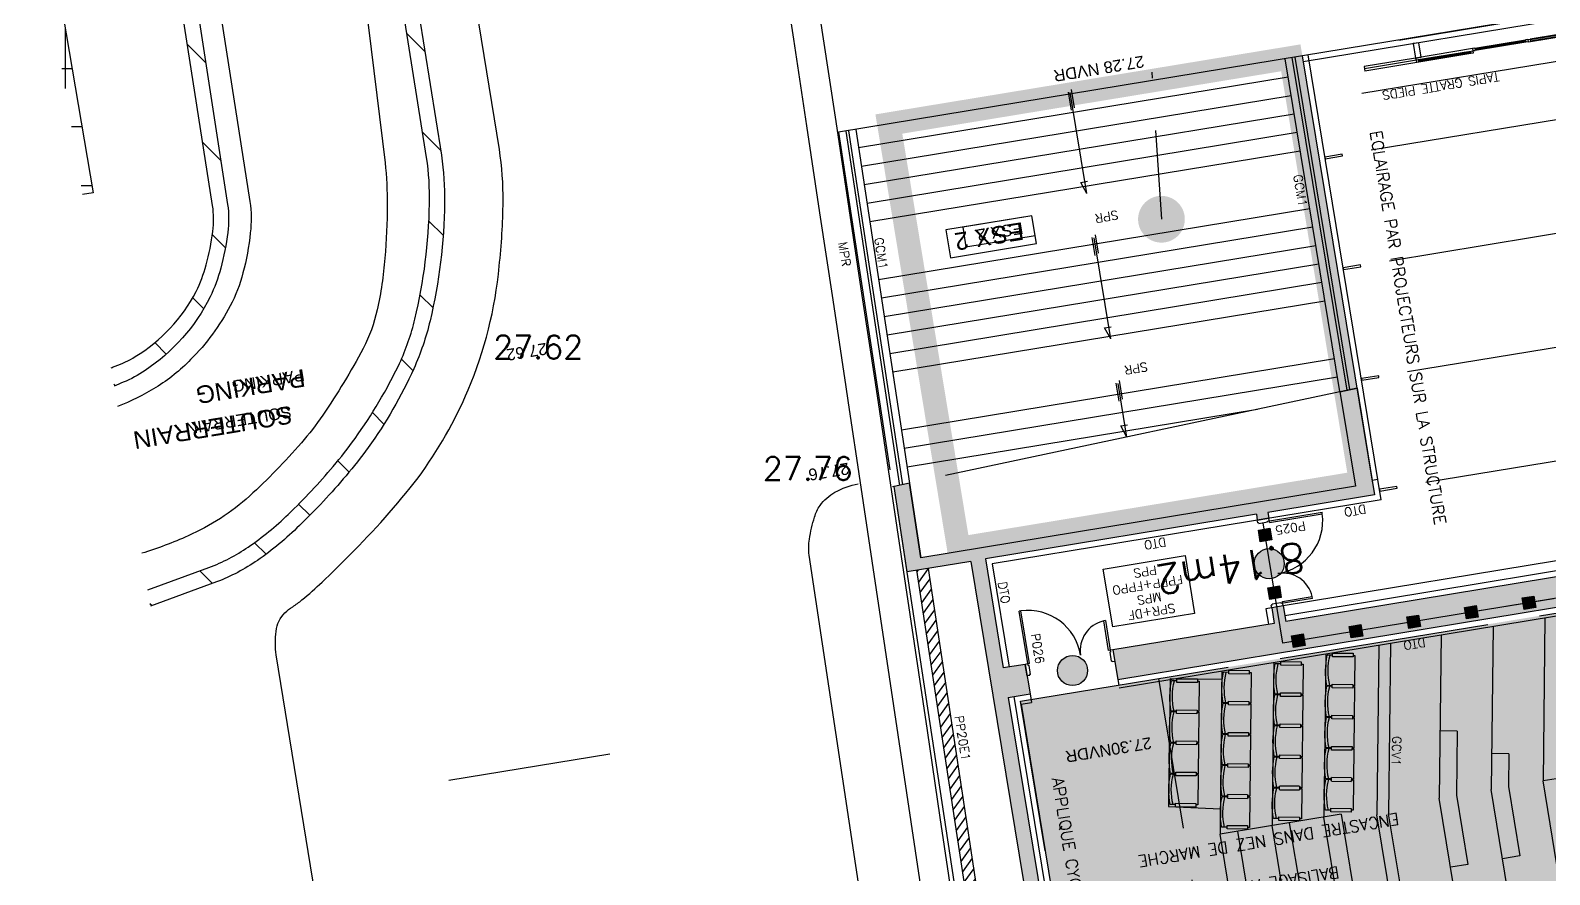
# Model space of a CAD drawing. Header units: millimetres. Extents: x 33240 to 33395, y 51607 to 51720.
# Drawn here: x 33239.53 to 33265.52, y 51652.54 to 51666.98 of the extents above; entities that cross this region are included whole.
import ezdxf
from ezdxf.enums import TextEntityAlignment as Align

# ---------------------------------------------------------------- set-up
doc = ezdxf.new("R2010")
doc.units = ezdxf.units.MM
doc.header["$LTSCALE"] = 0.3
doc.header["$MEASUREMENT"] = 0
for name, pattern in [('ACAD_ISO02W100', [15, 12, -3]), ('ACAD_ISO04W100', [30, 24, -3, 0, -3]), ('ACAD_ISO08W100', [36, 24, -3, 6, -3]), ('ACAD_ISO10W100', [18, 12, -3, 0, -3])]:
    doc.linetypes.add(name, pattern=pattern)
doc.layers.get('0').update_dxf_attribs({"linetype": 'CONTINUOUS'})
for name, color, linetype in [('00-TRAMES-BAT', 7, 'ACAD_ISO08W100'), ('01-TREMIE-ESCAL-ASC', 4, 'CONTINUOUS'), ('02-MURS-MACONNERIE', 241, 'CONTINUOUS'), ('02-MURS-PORTEUR', 1, 'CONTINUOUS'), ('04-CLOISONS', 2, 'CONTINUOUS'), ('04-PLAFOND-LIMITE', 231, 'CONTINUOUS'), ('05-MEN-EXT', 142, 'CONTINUOUS'), ('05-MEN-INT', 4, 'CONTINUOUS'), ('05-MEN-INT-NUM', 62, 'CONTINUOUS'), ('07-REVT-SOL', 8, 'CONTINUOUS'), ('07-REVT.PIERRE', 21, 'CONTINUOUS'), ('08-EQUI-MEUBLE', 8, 'CONTINUOUS'), ('10-ANN-ALTITUDE', 152, 'CONTINUOUS'), ('10-ANN-ALTITUDE-GEO', 152, 'CONTINUOUS'), ('10-ANN-NOMENCLATURE', 3, 'CONTINUOUS'), ('10-ANN-NOMPIECE', 3, 'CONTINUOUS'), ('10-ANN-SURF', 62, 'CONTINUOUS'), ('10-ANN-TEXTE', 3, 'CONTINUOUS'), ('11-RES-ELECTRICITE', 71, 'CONTINUOUS'), ('11-RES-ETANCH-POLY-TEXTE', 40, 'ACAD_ISO10W100'), ('11-RES-ISOL-FEU', 2, 'CONTINUOUS'), ('13-VOIE', 31, 'CONTINUOUS'), ('14-HACH-MACONNERIE', 4, 'CONTINUOUS'), ('14-HACH-MURS', 253, 'CONTINUOUS'), ('14-HACH-POTEAU', 251, 'CONTINUOUS')]:
    doc.layers.add(name, color=color, linetype=linetype)
doc.styles.add('ANN', font='romans.shx')
doc.styles.add('NDP', font='ARIAL.TTF')
doc.styles.add('NIV', font='ARIAL.TTF', dxfattribs={"height": 0.2})
doc.styles.add('ROMANS', font='romans.shx', dxfattribs={"height": 0.2})
doc.styles.add('SURF', font='romans.shx', dxfattribs={"height": 0.5})

# ---------------------------------------------------------------- blocks, each defined once
blk = doc.blocks.new('AD')
for p, q in [((28, 38.3), (22, 38.3)), ((22, 38.3), (22, 3.3)), ((28, 3.3), (28, 38.3)), ((22, 3.3), (28, 3.3))]:
    blk.add_line(p, q)
blk = doc.blocks.new('AG')
blk.add_lwpolyline([(-28, 4.3), (-28, 37.3, -0.414214), (-27, 38.3), (-23, 38.3, -0.414214), (-22, 37.3), (-22, 4.3, -0.414214), (-23, 3.3), (-27, 3.3, -0.414214)], format="xyb", close=True)
blk = doc.blocks.new('SMP3')
blk.add_lwpolyline([(-1.367, 0), (0.052, 0), (0.052, -1.003), (-1.367, -1.003)], close=True)
at = {"style": 'ROMANS'}
for tag, p in [('SOLS', (-0.646, -0.148)), ('PAROIS', (-0.643, -0.377)), ('FAUX-PLAFONDS', (-0.651, -0.613)), ('FAUX-PLAFONDS', (-0.648, -0.842))]:
    blk.add_attdef(tag, text='', height=0.15, dxfattribs=at).set_placement(p, align=Align.MIDDLE)
blk = doc.blocks.new('MVP95')
for p, q in [((0.045, -0.03), (0.045, 0.915)), ((0.075, 0.915), (0.045, 0.915)), ((0.075, 0), (0.075, 0.915)), ((1.475, 0.515), (1.445, 0.515)), ((1.445, 0), (1.445, 0.515)), ((1.475, 0.515), (1.475, -0.03)), ((0, -0.2), (0, 0)), ((0.075, 0), (0, 0)), ((0.045, -0.2), (0, -0.2)), ((0.06, -0.03), (0.045, -0.03)), ((0.045, -0.2), (0.045, -0.185)), ((0.06, -0.185), (0.045, -0.185)), ((0.06, -0.185), (0.06, -0.03)), ((1.52, 0), (1.445, 0)), ((1.46, -0.03), (1.46, -0.185)), ((1.475, -0.03), (1.46, -0.03)), ((1.475, -0.185), (1.46, -0.185)), ((1.475, -0.185), (1.475, -0.2)), ((1.52, -0.2), (1.475, -0.2)), ((1.52, 0), (1.52, -0.2))]:
    blk.add_line(p, q)
for centre, radius, start, end in [((0.045, 0), 0.915, 359.9692, 88.1212), ((1.475, 0.001), 0.515, 93.3395, 180.0973)]:
    blk.add_arc(centre, radius, start, end)
blk = doc.blocks.new('PF1-2H')
blk.add_hatch(color=256).paths.add_polyline_path([(-0.00129, 0, 1), (0.00129, 0, 1)])
blk.add_circle((0, 0), 0.00129)
blk = doc.blocks.new('CARRE2')
blk.add_hatch(color=256).paths.add_polyline_path([(-0.1, 0.1), (0.1, 0.1), (0.1, -0.1), (-0.1, -0.1)])
blk.add_lwpolyline([(-0.1, 0.1), (0.1, 0.1), (0.1, -0.1), (-0.1, -0.1)], close=True)

msp = doc.modelspace()

# ---------------------------------------------------------------- hatches: boundary and pattern name
at = {"layer": '07-REVT-SOL'}
h = msp.add_hatch(dxfattribs=at)
h.set_pattern_fill('CROSS', color=30, style=0)
h.set_pattern_definition([(189.35057367, (57785.36794, 108093.90987), (-0.2060594638, -0.2872968802), [0.125, -0.375]), (279.35057367, (57785.29612, 108093.96139), (0.2872968802, -0.2060594638), [0.125, -0.375])])
h.paths.add_polyline_path([(33262.3949, 51635.5128), (33271.9167, 51637.0807), (33277.7876, 51638.0474), (33274.4256, 51658.4653), (33256.4681, 51655.5084), (33259.4646, 51637.3106), (33262.0294, 51637.7329)])
at = {"layer": '14-HACH-MACONNERIE', "ltscale": 10}
h = msp.add_hatch(dxfattribs=at)
h.set_pattern_fill('ANSI31', color=256, style=0)
h.set_pattern_definition([(234.35057367, (57785.36794, 108093.83487), (0.1015747861, -0.07285302208), [])])
h.paths.add_polyline_path([(33257.6898, 51638.0419), (33257.8567, 51638.2746), (33254.8905, 51657.7823), (33254.6932, 51657.7498)])
at = {"layer": '14-HACH-MURS', "ltscale": 10}
h = msp.add_hatch(color=256, dxfattribs=at)
h.paths.add_polyline_path([(33277.7584, 51638.2252), (33277.9557, 51638.2577), (33278.0662, 51637.5865), (33259.4674, 51634.524), (33255.6179, 51657.9021), (33254.5254, 51657.7222), (33254.3037, 51659.1807), (33254.568, 51659.2382), (33254.7618, 51657.9638), (33262.1964, 51659.188), (33261.9307, 51660.8017), (33262.2244, 51660.8641), (33262.5249, 51659.0394), (33260.6988, 51658.7387), (33260.715, 51658.6401), (33260.5177, 51658.6076), (33260.5014, 51658.7062), (33255.8645, 51657.9427), (33256.1716, 51656.0781), (33256.5482, 51656.1401), (33256.6311, 51655.6366), (33256.2545, 51655.5746), (33259.6491, 51634.9593), (33277.8039, 51637.9487)])
h.paths.add_polyline_path([(33277.7087, 51639.7575), (33277.5114, 51639.725), (33274.4093, 51658.564), (33258.1309, 51655.8835), (33258.048, 51656.387), (33260.8085, 51656.8416), (33260.7646, 51657.1078), (33260.962, 51657.1403), (33261.0058, 51656.8741), (33274.6242, 51659.1165), (33274.6909, 51658.7117), (33274.5904, 51658.6952)], flags=17)
h.paths.add_polyline_path([(33277.7285, 51639.7608), (33280.9304, 51640.288), (33280.8979, 51640.4851), (33277.696, 51639.9579)])
at = {"layer": '14-HACH-POTEAU', "ltscale": 10}
msp.add_hatch(color=256, dxfattribs=at).paths.add_polyline_path([(33259.2955, 51653.1038), (33258.9008, 51653.0388), (33258.8359, 51653.4334), (33259.2305, 51653.4984)])

# ---------------------------------------------------------------- linework, layer by layer
at = {"layer": '00-TRAMES-BAT'}
msp.add_line((33380.1408, 51676.1261), (33264.281, 51657.0483), dxfattribs=at)
at = {"layer": '00-TRAMES-BAT', "color": 3, "linetype": 'Continuous'}
msp.add_line((33249.4391, 51654.6044), (33246.6865, 51654.1511), dxfattribs=at)
at = {"layer": '01-TREMIE-ESCAL-ASC'}
for p, q in [((33261.2886, 51666.5473), (33253.3519, 51665.2404)), ((33261.9299, 51660.8062), (33260.9926, 51666.4985)), ((33262.0529, 51660.8288), (33261.1159, 51666.5188)), ((33262.1018, 51660.8392), (33261.1653, 51666.527)), ((33261.0446, 51666.1828), (33253.696, 51664.9728)), ((33261.0966, 51665.867), (33253.7441, 51664.6564)), ((33261.1486, 51665.5513), (33253.7922, 51664.34)), ((33253.3519, 51665.2404), (33254.2299, 51659.4663)), ((33253.4753, 51665.2607), (33254.3966, 51659.2018)), ((33253.5247, 51665.2682), (33254.4456, 51659.2122)), ((33253.6479, 51665.2891), (33254.7618, 51657.9638)), ((33261.2006, 51665.2355), (33253.8403, 51664.0236)), ((33261.2526, 51664.9198), (33253.8885, 51663.7072)), ((33257.496, 51664.3839), (33257.6098, 51664.4026)), ((33257.602, 51664.1936), (33257.496, 51664.3839)), ((33261.415, 51663.9331), (33254.0388, 51662.7185)), ((33261.467, 51663.6173), (33254.0869, 51662.4021)), ((33261.519, 51663.3016), (33254.135, 51662.0857)), ((33261.571, 51662.9858), (33254.1831, 51661.7693)), ((33261.623, 51662.6701), (33254.2312, 51661.4529)), ((33261.675, 51662.3543), (33254.2793, 51661.1366)), ((33257.9055, 51661.897), (33258.0193, 51661.9158)), ((33258.0115, 51661.7068), (33257.9055, 51661.897)), ((33261.8375, 51661.3676), (33254.4297, 51660.1478)), ((33261.8895, 51661.0519), (33254.4778, 51659.8315)), ((33260.5188, 51660.5019), (33254.5259, 51659.5151)), ((33258.1819, 51660.2184), (33258.2957, 51660.2371)), ((33258.2879, 51660.0281), (33258.1819, 51660.2184))]:
    msp.add_line(p, q, dxfattribs=at)
at = {"layer": '01-TREMIE-ESCAL-ASC', "linetype": 'ACAD_ISO04W100'}
for p, q in [((33257.3366, 51665.621), (33257.2857, 51665.9299)), ((33257.602, 51664.1936), (33257.3171, 51665.9239)), ((33257.3913, 51665.6578), (33257.3393, 51665.974)), ((33257.7461, 51663.1341), (33257.6952, 51663.4431)), ((33258.0115, 51661.7068), (33257.7266, 51663.4371)), ((33257.8008, 51663.171), (33257.7488, 51663.4872)), ((33258.2114, 51660.6777), (33258.1593, 51660.9939)), ((33262.2244, 51660.8641), (33254.274, 51659.1758)), ((33258.1566, 51660.6408), (33258.1058, 51660.9498)), ((33258.2879, 51660.0281), (33258.1372, 51660.9438))]:
    msp.add_line(p, q, dxfattribs=at)
at = {"layer": '02-MURS-MACONNERIE'}
for p, q in [((33257.6898, 51638.0419), (33254.6932, 51657.7498)), ((33257.8567, 51638.2746), (33254.8905, 51657.7823))]:
    msp.add_line(p, q, dxfattribs=at)
at = {"layer": '02-MURS-PORTEUR', "color": 8, "linetype": 'ACAD_ISO02W100'}
for p, q in [((33262.9377, 51666.8188), (33287.3226, 51670.8341)), ((33274.8985, 51666.9798), (33261.5785, 51664.7865)), ((33275.2104, 51665.0853), (33261.8905, 51662.892)), ((33275.5224, 51663.1908), (33262.2024, 51660.9975)), ((33275.8343, 51661.2963), (33262.5144, 51659.103))]:
    msp.add_line(p, q, dxfattribs=at)
at = {"layer": '02-MURS-PORTEUR', "color": 4, "linetype": 'ACAD_ISO02W100'}
msp.add_line((33274.7385, 51667.9512), (33261.5173, 51665.7742), dxfattribs=at)
at = {"layer": '02-MURS-PORTEUR'}
for p, q in [((33261.9299, 51660.8062), (33262.1964, 51659.188)), ((33261.9307, 51660.8017), (33262.2244, 51660.8641)), ((33262.2244, 51660.8641), (33262.5249, 51659.0394)), ((33262.1964, 51659.188), (33254.7618, 51657.9638)), ((33262.5249, 51659.0394), (33260.6988, 51658.7387)), ((33274.6242, 51659.1165), (33261.0058, 51656.8741)), ((33260.5014, 51658.7062), (33255.8645, 51657.9427)), ((33260.5014, 51658.7062), (33260.5177, 51658.6076)), ((33260.715, 51658.6401), (33260.5177, 51658.6076)), ((33260.5177, 51658.6076), (33260.715, 51658.6401)), ((33260.6988, 51658.7387), (33260.715, 51658.6401)), ((33258.1309, 51655.8835), (33274.4093, 51658.564)), ((33255.6179, 51657.9021), (33254.5254, 51657.7222)), ((33255.6179, 51657.9021), (33259.4674, 51634.524)), ((33255.8645, 51657.9427), (33256.1716, 51656.0781)), ((33260.962, 51657.1403), (33260.7646, 51657.1078)), ((33260.7646, 51657.1078), (33260.8085, 51656.8416)), ((33260.962, 51657.1403), (33261.0058, 51656.8741)), ((33260.8085, 51656.8416), (33258.048, 51656.387)), ((33258.048, 51656.387), (33258.1309, 51655.8835)), ((33256.5482, 51656.1401), (33256.1716, 51656.0781)), ((33256.5482, 51656.1401), (33256.6311, 51655.6366)), ((33256.2545, 51655.5746), (33256.6311, 51655.6366)), ((33256.2545, 51655.5746), (33259.6491, 51634.9593))]:
    msp.add_line(p, q, dxfattribs=at)
at = {"layer": '02-MURS-PORTEUR', "linetype": 'Continuous'}
for p, q in [((33254.5254, 51657.7222), (33254.3037, 51659.1807)), ((33254.7618, 51657.9638), (33254.568, 51659.2382))]:
    msp.add_line(p, q, dxfattribs=at)
at = {"layer": '02-MURS-PORTEUR', "color": 4}
for p, q in [((33265.4391, 51656.935), (33265.4075, 51654.1463)), ((33263.663, 51656.6425), (33263.6314, 51653.8538)), ((33264.551, 51656.7888), (33264.5194, 51654.0001)), ((33261.6896, 51656.3176), (33261.658, 51653.5289)), ((33262.5965, 51656.4669), (33262.5636, 51653.568)), ((33262.7969, 51656.4999), (33262.7638, 51653.5833)), ((33260.8015, 51656.1714), (33260.7699, 51653.3827)), ((33259.0256, 51655.8952), (33259.0009, 51653.7092)), ((33259.0256, 51655.8952), (33259.9119, 51655.8852)), ((33259.9135, 51656.0251), (33259.8819, 51653.2364)), ((33263.9398, 51654.9972), (33263.6444, 51655.0006)), ((33263.9398, 51654.9972), (33263.9274, 51653.9026)), ((33264.8218, 51654.6115), (33264.5264, 51654.6148)), ((33264.8218, 51654.6115), (33264.8154, 51654.0488)), ((33266.3067, 51643.1462), (33264.5194, 51654.0001)), ((33264.8154, 51654.0488), (33265.0107, 51652.8631)), ((33265.7035, 51654.195), (33265.4075, 51654.1463)), ((33267.1947, 51643.2925), (33265.4075, 51654.1463)), ((33259.0009, 51653.7092), (33259.8877, 51653.6668)), ((33265.4186, 51643), (33263.6314, 51653.8538)), ((33263.9274, 51653.9026), (33264.1226, 51652.7169)), ((33261.954, 51653.5776), (33259.8819, 51653.2364)), ((33261.0659, 51653.4314), (33261.2612, 51652.2457)), ((33263.4452, 51642.6751), (33261.658, 51653.5289)), ((33261.954, 51653.5776), (33262.1492, 51652.3919)), ((33264.3156, 51642.9284), (33262.5636, 51653.568)), ((33264.5101, 51642.9781), (33262.7638, 51653.5833)), ((33261.6691, 51642.3826), (33259.8819, 51653.2364)), ((33260.1779, 51653.2852), (33260.3731, 51652.0995)), ((33262.5571, 51642.5288), (33260.7699, 51653.3827)), ((33264.1226, 51652.7169), (33263.8266, 51652.6682)), ((33265.0107, 51652.8631), (33264.7147, 51652.8144))]:
    msp.add_line(p, q, dxfattribs=at)
at = {"layer": '02-MURS-PORTEUR', "linetype": 'Continuous'}
msp.add_lwpolyline([(33254.568, 51659.2382), (33254.3037, 51659.1807)], dxfattribs=at)
at = {"layer": '04-CLOISONS'}
for p, q in [((33262.5829, 51659.3024), (33262.4843, 51659.2861)), ((33262.6398, 51658.957), (33262.5829, 51659.3024)), ((33262.6398, 51658.957), (33255.9795, 51657.8603)), ((33260.715, 51658.6401), (33260.715, 51658.6401)), ((33258.1553, 51655.7356), (33274.2363, 51658.3836)), ((33255.9795, 51657.8603), (33256.2703, 51656.0943)), ((33260.7646, 51657.1078), (33260.666, 51657.0915)), ((33260.666, 51657.0915), (33260.7098, 51656.8253)), ((33258.1309, 51655.8835), (33258.1472, 51655.7849)), ((33256.3532, 51655.5908), (33259.3822, 51637.1957)), ((33256.6311, 51655.6366), (33256.6555, 51655.4887)), ((33256.4762, 51655.4591), (33256.6555, 51655.4887)), ((33256.4762, 51655.4591), (33259.4646, 51637.3106))]:
    msp.add_line(p, q, dxfattribs=at)
at = {"layer": '04-PLAFOND-LIMITE', "linetype": 'ACAD_ISO02W100'}
msp.add_line((33261.4502, 51640.0192), (33258.8355, 51655.8982), dxfattribs=at)
msp.add_lwpolyline([(33277.0403, 51642.5863), (33259.0828, 51639.6294), (33256.4681, 51655.5084), (33274.4256, 51658.4653)], close=True, dxfattribs=at)
at = {"layer": '05-MEN-EXT'}
for p, q in [((33274.7565, 51668.7649), (33261.2886, 51666.5473)), ((33274.7728, 51668.6663), (33261.3049, 51666.4486)), ((33266.0557, 51666.9775), (33265.1868, 51666.8344)), ((33266.0573, 51666.9676), (33265.1884, 51666.8246)), ((33265.1916, 51666.8048), (33266.0606, 51666.9479)), ((33264.2389, 51666.6783), (33265.1078, 51666.8214)), ((33264.2405, 51666.6685), (33265.1094, 51666.8116)), ((33265.1127, 51666.7918), (33264.2437, 51666.6487)), ((33265.1143, 51666.782), (33264.2454, 51666.6389)), ((33265.1473, 51666.8279), (33265.1078, 51666.8214)), ((33265.1078, 51666.8214), (33265.1143, 51666.782)), ((33265.1538, 51666.7885), (33265.1143, 51666.782)), ((33265.1473, 51666.8279), (33265.1868, 51666.8344)), ((33265.1473, 51666.8279), (33265.1538, 51666.7885)), ((33265.1473, 51666.8279), (33265.1538, 51666.7885)), ((33265.1473, 51666.8279), (33265.1538, 51666.7885)), ((33265.1473, 51666.8279), (33265.1538, 51666.7885)), ((33265.1538, 51666.7885), (33265.1933, 51666.795)), ((33265.1868, 51666.8344), (33265.1933, 51666.795)), ((33265.1933, 51666.795), (33266.0622, 51666.938)), ((33262.4924, 51659.2368), (33261.2886, 51666.5473)), ((33262.5829, 51659.3024), (33261.3873, 51666.5635)), ((33263.2728, 51666.4787), (33263.2333, 51666.4722)), ((33263.2728, 51666.4787), (33263.2333, 51666.4722)), ((33263.2333, 51666.4722), (33263.2398, 51666.4328)), ((33263.2793, 51666.4393), (33263.2398, 51666.4328)), ((33263.2728, 51666.4787), (33263.2432, 51666.4739)), ((33263.2728, 51666.4787), (33264.2454, 51666.6389)), ((33263.2728, 51666.4787), (33263.2793, 51666.4393)), ((33263.2728, 51666.4787), (33263.2793, 51666.4393)), ((33263.2744, 51666.4689), (33264.168, 51666.616)), ((33264.1713, 51666.5963), (33263.2777, 51666.4491)), ((33264.1729, 51666.5864), (33263.2793, 51666.4393)), ((33264.1664, 51666.6259), (33264.1729, 51666.5864)), ((33264.2124, 51666.5929), (33264.1729, 51666.5864)), ((33264.2389, 51666.6783), (33264.1994, 51666.6718)), ((33264.1994, 51666.6718), (33264.2059, 51666.6324)), ((33264.2454, 51666.6389), (33264.2059, 51666.6324)), ((33264.2454, 51666.6389), (33264.2059, 51666.6324)), ((33264.2059, 51666.6324), (33264.2124, 51666.5929)), ((33264.2059, 51666.6324), (33264.2124, 51666.5929)), ((33264.2389, 51666.6783), (33264.2093, 51666.6735)), ((33264.2389, 51666.6783), (33264.2454, 51666.6389)), ((33264.2389, 51666.6783), (33264.2454, 51666.6389)), ((33262.3448, 51666.3665), (33262.3578, 51666.2875))]:
    msp.add_line(p, q, dxfattribs=at)
at = {"layer": '05-MEN-EXT', "linetype": 'ACAD_ISO02W100', "ltscale": 0.5}
for p, q in [((33263.2268, 51666.5117), (33262.3448, 51666.3665)), ((33263.2432, 51666.4739), (33262.3513, 51666.327)), ((33263.2497, 51666.4344), (33262.3578, 51666.2875)), ((33264.1994, 51666.6719), (33263.2268, 51666.5117)), ((33263.2268, 51666.5117), (33263.2333, 51666.4722)), ((33264.1312, 51666.6201), (33263.2728, 51666.4787))]:
    msp.add_line(p, q, dxfattribs=at)
at = {"layer": '05-MEN-EXT'}
for points in [[(33263.2812, 51666.774), (33263.1826, 51666.7578), (33263.2232, 51666.5111), (33263.3219, 51666.5274)], [(33261.6748, 51664.8176), (33261.6797, 51664.788), (33261.9757, 51664.8367), (33261.9708, 51664.8663)], [(33261.9867, 51662.9231), (33261.9916, 51662.8935), (33262.2876, 51662.9422), (33262.2827, 51662.9718)], [(33262.2987, 51661.0286), (33262.3036, 51660.999), (33262.5996, 51661.0477), (33262.5947, 51661.0773)], [(33262.6106, 51659.1341), (33262.6155, 51659.1045), (33262.9115, 51659.1532), (33262.9066, 51659.1828)]]:
    msp.add_lwpolyline(points, close=True, dxfattribs=at)
at = {"layer": '07-REVT.PIERRE'}
for p, q in [((33257.548, 51637.8441), (33254.3037, 51659.1807)), ((33274.5804, 51659.3827), (33260.962, 51657.1403)), ((33274.4403, 51659.1873), (33260.9896, 51656.9725))]:
    msp.add_line(p, q, dxfattribs=at)
at = {"layer": '08-EQUI-MEUBLE'}
for p, q in [((33261.806, 51656.2954), (33261.7141, 51656.2964)), ((33262.156, 51656.2914), (33262.1893, 51656.2911)), ((33262.1893, 51656.2911), (33262.1834, 51655.7711)), ((33260.918, 51656.1492), (33260.8261, 51656.1502)), ((33261.268, 51656.1452), (33261.3013, 51656.1448)), ((33261.3013, 51656.1448), (33261.2954, 51655.6249)), ((33259.1419, 51655.8567), (33259.05, 51655.8578)), ((33259.4919, 51655.8527), (33259.5252, 51655.8524)), ((33259.5252, 51655.8524), (33259.5193, 51655.3324)), ((33260.03, 51656.0029), (33259.938, 51656.004)), ((33260.3799, 51655.999), (33260.4132, 51655.9986)), ((33260.4132, 51655.9986), (33260.4073, 51655.4786)), ((33261.8001, 51655.7754), (33261.7082, 51655.7765)), ((33262.1834, 51655.7711), (33262.1501, 51655.7715)), ((33260.912, 51655.6172), (33260.82, 51655.6182)), ((33260.9121, 51655.6292), (33260.8202, 51655.6302)), ((33261.2619, 51655.6132), (33261.2952, 51655.6129)), ((33261.2954, 51655.6249), (33261.2621, 51655.6252)), ((33261.2952, 51655.6129), (33261.2893, 51655.0929)), ((33261.8, 51655.7634), (33261.7081, 51655.7645)), ((33262.15, 51655.7595), (33262.1833, 51655.7591)), ((33262.1833, 51655.7591), (33262.1774, 51655.2391)), ((33259.1359, 51655.3247), (33259.0439, 51655.3258)), ((33259.136, 51655.3367), (33259.0441, 51655.3378)), ((33259.4859, 51655.3208), (33259.5192, 51655.3204)), ((33259.5193, 51655.3324), (33259.486, 51655.3328)), ((33259.5192, 51655.3204), (33259.5133, 51654.8004)), ((33260.0239, 51655.471), (33259.932, 51655.472)), ((33260.0241, 51655.483), (33259.9321, 51655.484)), ((33260.3739, 51655.467), (33260.4072, 51655.4666)), ((33260.4073, 51655.4786), (33260.374, 51655.479)), ((33260.4072, 51655.4666), (33260.4013, 51654.9467)), ((33260.9059, 51655.0852), (33260.814, 51655.0863)), ((33260.9061, 51655.0972), (33260.8141, 51655.0983)), ((33261.2559, 51655.0813), (33261.2892, 51655.0809)), ((33261.2893, 51655.0929), (33261.2561, 51655.0933)), ((33261.2892, 51655.0809), (33261.2833, 51654.5609)), ((33261.794, 51655.2315), (33261.702, 51655.2325)), ((33261.7941, 51655.2435), (33261.7022, 51655.2445)), ((33262.144, 51655.2275), (33262.1772, 51655.2271)), ((33262.1774, 51655.2391), (33262.1441, 51655.2395)), ((33262.1772, 51655.2271), (33262.1714, 51654.7072)), ((33259.1299, 51654.7928), (33259.0379, 51654.7938)), ((33259.13, 51654.8048), (33259.038, 51654.8058)), ((33259.4798, 51654.7888), (33259.5131, 51654.7884)), ((33259.5133, 51654.8004), (33259.48, 51654.8008)), ((33259.5131, 51654.7884), (33259.5072, 51654.2685)), ((33260.0179, 51654.939), (33259.926, 51654.9401)), ((33260.018, 51654.951), (33259.9261, 51654.9521)), ((33260.3679, 51654.935), (33260.4012, 51654.9347)), ((33260.4013, 51654.9467), (33260.368, 51654.947)), ((33260.4012, 51654.9347), (33260.3953, 51654.4147)), ((33260.8999, 51654.5533), (33260.808, 51654.5543)), ((33260.9, 51654.5653), (33260.8081, 51654.5663)), ((33261.2499, 51654.5493), (33261.2832, 51654.5489)), ((33261.2833, 51654.5609), (33261.25, 51654.5613)), ((33261.2832, 51654.5489), (33261.2773, 51654.029)), ((33261.788, 51654.6995), (33261.696, 51654.7005)), ((33261.7881, 51654.7115), (33261.6961, 51654.7125)), ((33262.1379, 51654.6955), (33262.1712, 51654.6952)), ((33262.1714, 51654.7072), (33262.1381, 51654.7075)), ((33262.1712, 51654.6952), (33262.1653, 51654.1752)), ((33259.1238, 51654.2608), (33259.0319, 51654.2619)), ((33259.124, 51654.2728), (33259.032, 51654.2739)), ((33259.4738, 51654.2569), (33259.5071, 51654.2565)), ((33259.5072, 51654.2685), (33259.4739, 51654.2688)), ((33259.5071, 51654.2565), (33259.5012, 51653.7365)), ((33260.0119, 51654.407), (33259.9199, 51654.4081)), ((33260.012, 51654.419), (33259.9201, 51654.4201)), ((33260.3618, 51654.4031), (33260.3951, 51654.4027)), ((33260.3953, 51654.4147), (33260.362, 51654.4151)), ((33260.3951, 51654.4027), (33260.3892, 51653.8827)), ((33260.8939, 51654.0213), (33260.8019, 51654.0223)), ((33260.894, 51654.0333), (33260.8021, 51654.0343)), ((33261.2439, 51654.0173), (33261.2771, 51654.017)), ((33261.2773, 51654.029), (33261.244, 51654.0293)), ((33261.2771, 51654.017), (33261.2713, 51653.497)), ((33261.7819, 51654.1675), (33261.69, 51654.1686)), ((33261.7821, 51654.1795), (33261.6901, 51654.1806)), ((33262.1319, 51654.1636), (33262.1652, 51654.1632)), ((33262.1653, 51654.1752), (33262.132, 51654.1756)), ((33262.1652, 51654.1632), (33262.1593, 51653.6432)), ((33259.1179, 51653.7409), (33259.026, 51653.7419)), ((33259.5012, 51653.7365), (33259.4679, 51653.7369)), ((33260.0058, 51653.8751), (33259.9139, 51653.8761)), ((33260.006, 51653.8871), (33259.914, 51653.8881)), ((33260.3558, 51653.8711), (33260.3891, 51653.8707)), ((33260.3892, 51653.8827), (33260.356, 51653.8831)), ((33260.3891, 51653.8707), (33260.3832, 51653.3508)), ((33260.888, 51653.5013), (33260.796, 51653.5024)), ((33261.2713, 51653.497), (33261.238, 51653.4974)), ((33261.776, 51653.6476), (33261.6841, 51653.6486)), ((33262.1593, 51653.6432), (33262.126, 51653.6436)), ((33259.9999, 51653.3551), (33259.908, 51653.3562)), ((33260.3832, 51653.3508), (33260.3499, 51653.3511))]:
    msp.add_line(p, q, dxfattribs=at)
at = {"layer": '08-EQUI-MEUBLE', "extrusion": (0, 0, -1)}
for centre, major_axis, start_param, end_param in [((33262.9611, 51656.0223), (-0.015, -1.3257), 1.3734008, 1.7681919), ((33262.7111, 51656.0251), (-0.0116, -1.0216), 1.3134726, 1.82812), ((33262.073, 51655.8761), (-0.015, -1.3257), 1.3734008, 1.7681919), ((33261.823, 51655.8789), (-0.0116, -1.0216), 1.3134726, 1.82812), ((33260.2969, 51655.5836), (-0.015, -1.3257), 1.3734008, 1.7681919), ((33260.047, 51655.5864), (-0.0116, -1.0216), 1.3134726, 1.82812), ((33261.185, 51655.7298), (-0.015, -1.3257), 1.3734008, 1.7681919), ((33260.935, 51655.7327), (-0.0116, -1.0216), 1.3134726, 1.82812), ((33262.067, 51655.3441), (-0.015, -1.3257), 1.3734008, 1.7681919), ((33261.817, 51655.3469), (-0.0116, -1.0216), 1.3134726, 1.82812), ((33262.955, 51655.4903), (-0.015, -1.3257), 1.3734008, 1.7681919), ((33262.7051, 51655.4932), (-0.0116, -1.0216), 1.3134726, 1.82812), ((33260.2909, 51655.0516), (-0.015, -1.3257), 1.3734008, 1.7681919), ((33260.0409, 51655.0545), (-0.0116, -1.0216), 1.3134726, 1.82812), ((33261.179, 51655.1979), (-0.015, -1.3257), 1.3734008, 1.7681919), ((33260.929, 51655.2007), (-0.0116, -1.0216), 1.3134726, 1.82812), ((33262.061, 51654.8121), (-0.015, -1.3257), 1.3734008, 1.7681919), ((33261.811, 51654.815), (-0.0116, -1.0216), 1.3134726, 1.82812), ((33262.949, 51654.9584), (-0.015, -1.3257), 1.3734008, 1.7681919), ((33262.699, 51654.9612), (-0.0116, -1.0216), 1.3134726, 1.82812), ((33260.2849, 51654.5197), (-0.015, -1.3257), 1.3734008, 1.7681919), ((33260.0349, 51654.5225), (-0.0116, -1.0216), 1.3134726, 1.82812), ((33261.1729, 51654.6659), (-0.015, -1.3257), 1.3734008, 1.7681919), ((33260.9229, 51654.6687), (-0.0116, -1.0216), 1.3134726, 1.82812), ((33262.0549, 51654.2802), (-0.015, -1.3257), 1.3734008, 1.7681919), ((33261.805, 51654.283), (-0.0116, -1.0216), 1.3134726, 1.82812), ((33262.943, 51654.4264), (-0.015, -1.3257), 1.3734008, 1.7681919), ((33262.693, 51654.4292), (-0.0116, -1.0216), 1.3134726, 1.82812), ((33260.2789, 51653.9877), (-0.015, -1.3257), 1.3734008, 1.7681919), ((33260.0289, 51653.9905), (-0.0116, -1.0216), 1.3134726, 1.82812), ((33261.1669, 51654.1339), (-0.015, -1.3257), 1.3734008, 1.7681919), ((33260.9169, 51654.1368), (-0.0116, -1.0216), 1.3134726, 1.82812), ((33262.0489, 51653.7482), (-0.015, -1.3257), 1.3734008, 1.7681919), ((33261.7989, 51653.751), (-0.0116, -1.0216), 1.3134726, 1.82812), ((33262.9369, 51653.8944), (-0.015, -1.3257), 1.3734008, 1.7681919), ((33262.687, 51653.8973), (-0.0116, -1.0216), 1.3134726, 1.82812), ((33261.1609, 51653.602), (-0.015, -1.3257), 1.3734008, 1.7681919), ((33260.9109, 51653.6048), (-0.0116, -1.0216), 1.3134726, 1.82812)]:
    msp.add_ellipse(centre, major_axis=major_axis, ratio=0.9615385, start_param=start_param, end_param=end_param, dxfattribs=at)
at = {"layer": '10-ANN-NOMENCLATURE'}
for p, q in [((33256.6592, 51663.8142), (33255.1904, 51663.5724)), ((33255.1904, 51663.5724), (33255.2689, 51663.0956)), ((33256.7377, 51663.3374), (33256.6592, 51663.8142)), ((33255.2689, 51663.0956), (33256.7377, 51663.3374))]:
    msp.add_line(p, q, dxfattribs=at)
at = {"layer": '10-ANN-NOMPIECE'}
for p, q in [((33256.6592, 51663.8142), (33255.4776, 51663.6196)), ((33255.4776, 51663.6196), (33255.5333, 51663.2814)), ((33256.7149, 51663.4759), (33256.6592, 51663.8142)), ((33255.5333, 51663.2814), (33256.7149, 51663.4759))]:
    msp.add_line(p, q, dxfattribs=at)
at = {"layer": '11-RES-ETANCH-POLY-TEXTE'}
msp.add_line((33258.4191, 51670.7584), (33258.8779, 51663.7538), dxfattribs=at)
at = {"layer": '11-RES-ETANCH-POLY-TEXTE', "const_width": 0.4}
msp.add_lwpolyline([(33262.2869, 51659.2536), (33255.4095, 51658.1212), (33254.2139, 51665.3823), (33261.0913, 51666.5148)], close=True, dxfattribs=at)
msp.add_lwpolyline([(33258.9999, 51663.9123, 1), (33258.7559, 51663.5953, 1)], format="xyb", close=True, dxfattribs=at)
at = {"layer": '11-RES-ISOL-FEU'}
msp.add_lwpolyline([(33280.9141, 51640.3864), (33277.5938, 51639.8398), (33274.4836, 51658.7283), (33274.4836, 51658.7283), (33260.9557, 51656.5007), (33260.6161, 51658.563)], dxfattribs=at)
at = {"layer": '13-VOIE'}
for p, q in [((33253.9781, 51660.9611), (33254.2012, 51659.4734)), ((33254.3722, 51654.936), (33254.1504, 51656.4238))]:
    msp.add_line(p, q, dxfattribs=at)
for points in [[(33243.784, 51650.9386, 0.0430528), (33244.1821, 51651.1826, 0.0957821), (33244.4011, 51651.4084, 0.1232176), (33244.4475, 51651.5489, 0.0524524), (33244.4383, 51651.96), (33243.7304, 51656.3005, -0.0628223), (33243.7293, 51656.7047, -0.0948758), (33243.78, 51656.8846, -0.1365538), (33244.0134, 51657.1261, 0.0300704), (33244.1723, 51657.2429, 0.0184464), (33244.5163, 51657.5479, 0.0087442), (33244.9873, 51658.009, 0.0321987), (33246.158, 51659.3299, 0.057759), (33247.0159, 51660.8341, 0.0772355), (33247.5465, 51662.95, 0.0264485), (33247.6127, 51664.0567, 0.0407062), (33247.5499, 51664.9491), (33246.4588, 51671.6658)], [(33244.7769, 51671.3888), (33245.5929, 51664.7208, -0.0308928), (33245.6306, 51663.9972, -0.0195735), (33245.5898, 51663.0886, -0.0386931), (33245.4572, 51662.2014, -0.0635203), (33245.2197, 51661.542, -0.0265123), (33244.5267, 51660.4017, -0.0278798), (33244.1617, 51659.9285, -0.028937), (33243.2755, 51659.0196, -0.079628), (33242.224, 51658.338, -0.029595), (33241.4302, 51658.0392, -0.029595)], [(33241.5331, 51657.4142), (33242.5811, 51657.7973, 0.0600344), (33243.2508, 51658.1454, 0.0438641), (33243.9365, 51658.706, 0.0267302), (33244.7086, 51659.5262, 0.0199632), (33245.0807, 51660.0055, 0.0435618), (33245.8404, 51661.2869, 0.0490128), (33246.1054, 51662.046, 0.0540622), (33246.3537, 51664.0166, 0.0424053), (33246.3045, 51664.809), (33245.2503, 51671.4668)], [(33245.4903, 51671.5063), (33246.5585, 51664.8481, -0.0419524), (33246.6116, 51664.0383, -0.0547386), (33246.3641, 51662.0163, -0.0457466), (33246.0853, 51661.1977, -0.0494302), (33245.3045, 51659.8484, -0.0189517), (33244.927, 51659.3665, -0.0242501), (33244.1276, 51658.5133, -0.0441069), (33243.4114, 51657.9191, -0.0610577), (33242.712, 51657.5514), (33241.5792, 51657.1342)], [(33240.9074, 51661.2142, 0.0030909), (33240.977, 51661.2397, 0.0501738), (33241.3199, 51661.4043, 0.1380431), (33242.3617, 51662.5183, 0.0481212), (33242.5317, 51662.9718, 0.0385297), (33242.6457, 51663.5444, 0.066283), (33242.644, 51663.9896), (33241.5689, 51670.8606)], [(33241.8343, 51670.9043), (33242.9003, 51664.0067, -0.0654036), (33242.9022, 51663.5294, -0.0381706), (33242.7816, 51662.9158, -0.0462398), (33242.6016, 51662.4258, -0.1305427), (33241.4888, 51661.1658, -0.0480912), (33241.1136, 51660.9651, -0.0142229), (33240.959, 51660.9008, -0.0142229)], [(33242.2034, 51670.965), (33243.2819, 51664.0574, -0.0631576), (33243.288, 51663.5205, -0.037496), (33243.162, 51662.8348, -0.0569527), (33242.9462, 51662.2701, -0.0742378), (33242.2676, 51661.3524, -0.0599132), (33241.673, 51660.874, -0.043824), (33241.0168, 51660.5494, -0.043824)], [(33255.6993, 51639.047), (33252.849, 51658.0058, -0.0726388), (33252.8555, 51658.2807, -0.0359228), (33252.942, 51658.66, -0.0804618), (33253.0359, 51658.8574, -0.1111076), (33253.2921, 51659.0848, -0.0750516), (33253.6863, 51659.2298)]]:
    msp.add_lwpolyline(points, format="xyb", dxfattribs=at)
for points in [[(33239.5253, 51670.5241), (33240.5968, 51664.2031), (33240.4198, 51664.1753)], [(33252.5864, 51666.8365), (33252.362, 51668.324)], [(33252.8564, 51668.3987), (33253.0807, 51666.9111)], [(33240.1207, 51667.0112), (33240.1207, 51665.9914)], [(33242.5258, 51666.4297), (33242.2132, 51666.7422)], [(33245.9694, 51666.9253), (33246.2741, 51666.6205)], [(33252.8107, 51665.3491), (33252.5864, 51666.8365)], [(33253.0807, 51666.9111), (33253.3051, 51665.4236)], [(33240.0645, 51666.333), (33240.2357, 51666.333)], [(33253.3051, 51665.4236), (33253.5294, 51663.936)], [(33240.4051, 51665.3331), (33240.2291, 51665.3331)], [(33246.5444, 51664.9361), (33246.2354, 51665.2451)], [(33253.035, 51663.8615), (33252.8107, 51665.3491)], [(33242.4756, 51665.0656), (33242.7843, 51664.7569)], [(33240.3938, 51664.333), (33240.5746, 51664.333)], [(33253.2594, 51662.374), (33253.035, 51663.8615)], [(33253.5294, 51663.936), (33253.7538, 51662.4485)], [(33246.3437, 51663.7225), (33246.5867, 51663.4795)], [(33242.862, 51663.265), (33242.6388, 51663.4882)], [(33242.3041, 51662.4087), (33242.4925, 51662.2202)], [(33246.4151, 51662.237), (33246.1951, 51662.457)], [(33253.4837, 51660.8865), (33253.2594, 51662.374)], [(33253.7538, 51662.4485), (33253.9781, 51660.9611)], [(33241.8503, 51661.4482), (33241.6535, 51661.6449)], [(33245.8751, 51661.3627), (33246.0709, 51661.1669)], [(33240.9541, 51660.9302), (33240.9744, 51660.91)], [(33253.7067, 51659.3997), (33253.6671, 51659.6651), (33253.5934, 51660.1591), (33253.5189, 51660.6531), (33253.4837, 51660.8865)], [(33245.5745, 51660.2491), (33245.3765, 51660.4471)], [(33244.7874, 51659.6219), (33244.9796, 51659.4298)], [(33254.2012, 51659.4734), (33254.4231, 51657.9855)], [(33253.9286, 51657.9118), (33253.7067, 51659.3997)], [(33244.3052, 51658.69), (33244.1143, 51658.8808)], [(33243.3598, 51658.2212), (33243.5576, 51658.0233)], [(33254.1504, 51656.4238), (33253.9286, 51657.9118)], [(33254.4231, 51657.9855), (33254.6449, 51656.4976)], [(33242.6414, 51657.5254), (33242.4261, 51657.7407)], [(33241.5715, 51657.181), (33241.6077, 51657.1448)], [(33254.6449, 51656.4976), (33254.8667, 51655.0098)], [(33254.8667, 51655.0098), (33255.0886, 51653.5219)], [(33254.5941, 51653.4481), (33254.3722, 51654.936)], [(33254.816, 51651.9602), (33254.5941, 51653.4481)], [(33255.0886, 51653.5219), (33255.3105, 51652.0339)]]:
    msp.add_lwpolyline(points, dxfattribs=at)

# ---------------------------------------------------------------- block references
at = {"layer": '05-MEN-INT'}
for p, rotation in [((33260.715, 51658.6401), 279.3505736682811), ((33256.5482, 51656.1401), 9.350573670405518)]:
    msp.add_blockref('MVP95', p, dxfattribs=dict(at, rotation=rotation))
at = {"layer": '08-EQUI-MEUBLE', "xscale": -0.01039999999909435, "yscale": 0.01000000000203727, "zscale": 0.0104, "rotation": 89.35057369175487}
for name, p in [('AD', (33262.1923, 51656.557)), ('AD', (33260.4162, 51656.2646)), ('AD', (33261.3043, 51656.4108)), ('AD', (33259.5282, 51656.1184)), ('AD', (33262.1863, 51656.0251)), ('AD', (33261.2983, 51655.8788)), ('AD', (33259.5222, 51655.5864)), ('AD', (33260.4102, 51655.7326)), ('AD', (33262.1803, 51655.4931)), ('AD', (33261.2922, 51655.3469)), ('AD', (33259.5161, 51655.0544)), ('AD', (33260.4042, 51655.2006)), ('AD', (33262.1742, 51654.9611)), ('AD', (33261.2862, 51654.8149)), ('AD', (33259.5101, 51654.5225)), ('AD', (33260.3982, 51654.6687)), ('AG', (33261.2743, 51653.763)), ('AG', (33262.1623, 51653.9092)), ('AD', (33259.5041, 51653.9905)), ('AG', (33260.3862, 51653.6168)), ('AD', (33261.2742, 51653.757)), ('AD', (33262.1622, 51653.9032)), ('AD', (33260.3862, 51653.6108))]:
    msp.add_blockref(name, p, dxfattribs=at)
at = {"layer": '10-ANN-TEXTE'}
ref = msp.add_blockref('SMP3', (33258.0961, 51656.7893), dxfattribs=dict(at, rotation=189.350573668281))
ref.add_attrib('SOLS', 'SPR+DF', dxfattribs={"layer": '0', "height": 0.15, "rotation": 189.35057, "style": 'ROMANS'}).set_placement((33258.7092, 51657.0398), align=Align.MIDDLE)
ref.add_attrib('PAROIS', 'MPS', dxfattribs={"layer": '0', "height": 0.15, "rotation": 189.35057, "style": 'ROMANS'}).set_placement((33258.6692, 51657.2656), align=Align.MIDDLE)
ref.add_attrib('FAUX-PLAFONDS', 'FPPP+FPPO', dxfattribs={"layer": '0', "height": 0.15, "rotation": 189.35057, "style": 'ROMANS'}).set_placement((33258.6391, 51657.4998), align=Align.MIDDLE)
ref.add_attrib('FAUX-PLAFONDS', 'PPS', dxfattribs={"layer": '0', "height": 0.15, "rotation": 189.35057, "style": 'ROMANS'}).set_placement((33258.5991, 51657.7256), align=Align.MIDDLE)
at = {"layer": '11-RES-ISOL-FEU', "rotation": 189.3505736695151}
for p in [(33260.6507, 51658.3529), (33260.8132, 51657.3662), (33264.1803, 51657.0317), (33265.167, 51657.1942), (33262.2068, 51656.7068), (33263.1935, 51656.8692), (33261.2201, 51656.5443)]:
    msp.add_blockref('CARRE2', p, dxfattribs=at)
at = {"layer": '11-RES-ISOL-FEU', "linetype": 'Continuous', "xscale": 199.9999999999998, "yscale": 200, "zscale": 200, "rotation": 189.3505736683658}
for p in [(33260.7212, 51657.8612), (33257.3566, 51656.0341)]:
    msp.add_blockref('PF1-2H', p, dxfattribs=at)

# ---------------------------------------------------------------- texts
at = {"layer": '05-MEN-INT-NUM', "style": 'ANN'}
for s, rotation, p in [('P025', 189.35057, (33261.3296, 51658.5872)), ('P026', 279.35057, (33256.6438, 51656.6546))]:
    msp.add_text(s, height=0.15, rotation=rotation, dxfattribs=at).set_placement(p)
at = {"layer": '10-ANN-ALTITUDE', "style": 'NIV'}
for s, p in [('27.28 NVDR', (33258.5646, 51666.5541)), ('27.62', (33248.3469, 51661.641)), ('27.76', (33253.5153, 51659.5905)), ('27.30NVDR', (33258.6906, 51654.8969))]:
    msp.add_text(s, height=0.2, rotation=189.35057, dxfattribs=at).set_placement(p)
at = {"layer": '10-ANN-ALTITUDE-GEO', "linetype": 'Continuous', "style": 'ANN'}
msp.add_text('27.62', height=0.4, dxfattribs=at).set_placement((33247.4409, 51661.3669))
msp.add_text('27.76', height=0.4, dxfattribs=at).set_placement((33253.6002, 51659.2882), align=Align.RIGHT)
at = {"layer": '10-ANN-NOMENCLATURE', "style": 'NDP'}
for s, p in [('ESX 2', (33256.4926, 51663.705)), ('PARKING', (33244.1971, 51661.1921)), ('SOUTERRAIN', (33243.977, 51660.5626))]:
    msp.add_text(s, height=0.3, rotation=189.3506, dxfattribs=at).set_placement(p)
at = {"layer": '10-ANN-NOMPIECE', "style": 'NDP'}
for s, p in [('ESX 2', (33256.4926, 51663.705)), ('PARKING', (33244.1971, 51661.1921)), ('SOUTERRAIN', (33243.977, 51660.5626))]:
    msp.add_text(s, height=0.2, rotation=189.3506, dxfattribs=at).set_placement(p)
at = {"layer": '10-ANN-SURF', "style": 'SURF'}
msp.add_text('8.14m2', height=0.5, rotation=189.35057, dxfattribs=at).set_placement((33260.0176, 51658.0262), align=Align.CENTER)
at = {"layer": '10-ANN-TEXTE', "style": 'ANN'}
for s, rotation, p in [('TAPIS GRATTE PIEDS', 189.35057, (33264.6431, 51666.2705)), ('GCM1', 279.35057, (33261.1342, 51664.5049)), ('SPR', 189.35057, (33258.1248, 51663.9044)), ('MPR', 279.35057, (33253.3464, 51663.3545)), ('GCM1', 279.35057, (33253.9632, 51663.4294)), ('SPR', 189.35057, (33258.6265, 51661.3073)), ('DTO', 189.35057, (33262.3655, 51658.8732)), ('DTO', 189.35057, (33258.9424, 51658.3096)), ('DTO', 279.35057, (33256.0796, 51657.5436)), ('DTO', 189.35057, (33263.381, 51656.5935)), ('PP20E1', 279.35057, (33255.3367, 51655.2497)), ('GCV1', 268.04665, (33262.8337, 51654.9155))]:
    msp.add_text(s, height=0.15, rotation=rotation, dxfattribs=at).set_placement(p)
at = {"layer": '11-RES-ELECTRICITE', "style": 'ANN'}
for s, rotation, p in [('ECLAIRAGE PAR PROJECTEURS SUR LA STRUCTURE', 279.35057, (33262.4432, 51665.2477)), ('APPLIQUE CYCLADE DE SOKA', 279.35057, (33257.0019, 51654.1856)), ('ENCASTRE DANS NEZ DE MARCHE', 189.35057, (33262.9261, 51653.5974)), ('BALISAGE AU SOL', 189.35057, (33261.9027, 51652.6869))]:
    msp.add_text(s, height=0.2, rotation=rotation, dxfattribs=at).set_placement(p)

doc.saveas('drawing.dxf')
